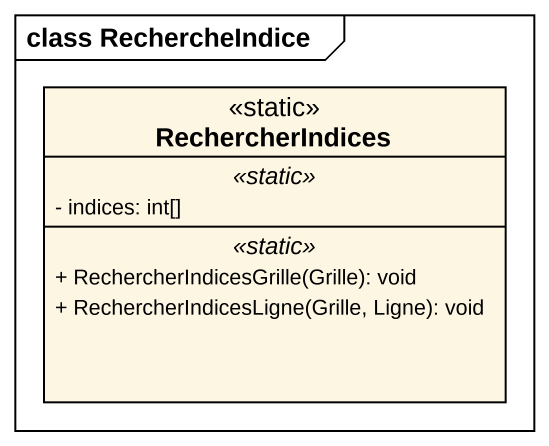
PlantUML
@startuml
mainframe class RechercheIndice
hide circle
hide empty members
skinparam classAttributeIconSize 0
class RechercherIndices <<static>> {
  .. <<static>> ..
  - indices: int[]
  .. <<static>> ..
  + RechercherIndicesGrille(Grille): void
  + RechercherIndicesLigne(Grille, Ligne): void
}
@enduml
